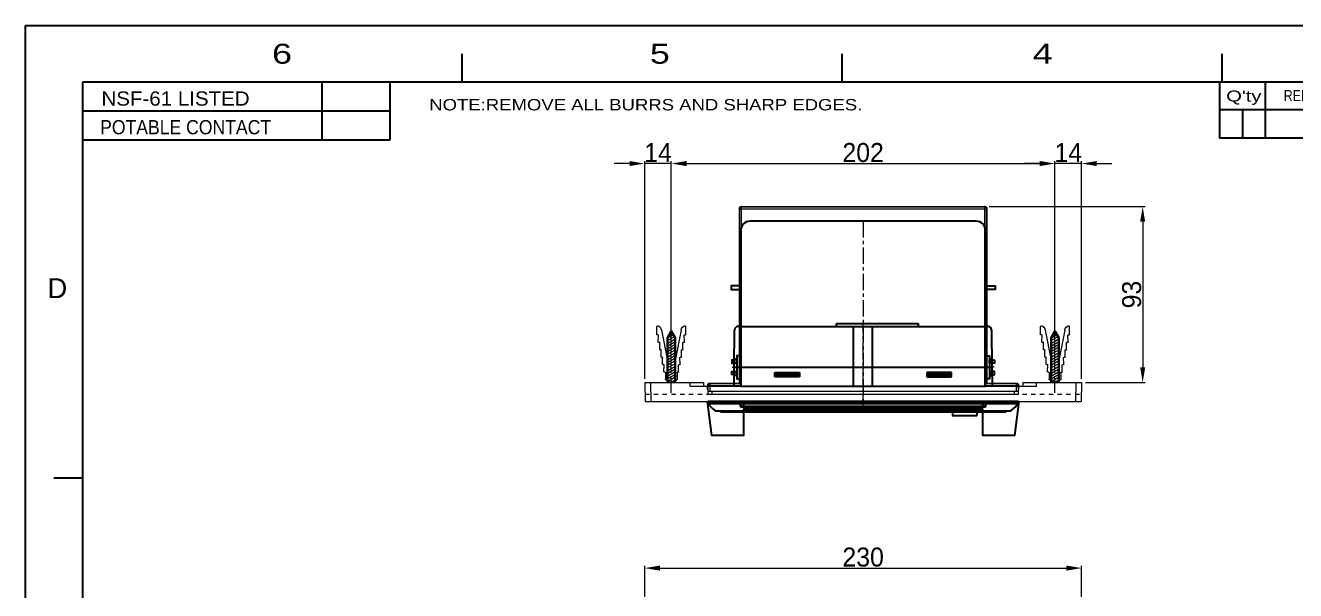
# Model space of a CAD drawing. Extents: x 1063 to 2323, y 0 to 891.
# Drawn here: x 1063 to 1732, y 593 to 891 of the extents above; entities that cross this region are included whole.
import ezdxf
from ezdxf.enums import TextEntityAlignment as Align

# ---------------------------------------------------------------- set-up
doc = ezdxf.new("R2010")
doc.units = 0
doc.header["$LTSCALE"] = 23.1
doc.linetypes.add('CENTER', pattern=[0.6, 0.375, -0.075, 0.075, -0.075])
doc.linetypes.add('HIDDEN', pattern=[0.2, 0.1, -0.1])
doc.layers.get('0').update_dxf_attribs({"linetype": 'CONTINUOUS'})
doc.layers.get('Defpoints').update_dxf_attribs({"linetype": 'CONTINUOUS'})
doc.layers.add('AM_5', color=3, linetype='CONTINUOUS', lineweight=25)
doc.layers.add('line 2', color=140, linetype='CONTINUOUS')
doc.styles.add('TEXTSTYLE_0', font='txt', dxfattribs={"width": 0.8})
doc.styles.add('굴림', font='')
doc.styles.get('굴림').set_extended_font_data('Gulim')
doc.dimstyles.new('10', dxfattribs={"dimtxt": 10, "dimasz": 8, "dimexe": 1.25, "dimexo": 2, "dimtad": 1, "dimtoh": 1, "dimtxsty": '굴림', "dimcen": 2.5, "dimclrd": 140, "dimclre": 140, "dimclrt": 130, "dimadec": 0, "dimazin": 0, "dimtfac": 1, "dimtmove": 0, "dimatfit": 3, "dimfxl": 1, "dimlwd": 9, "dimlwe": 9, "dimarcsym": 0})

# ---------------------------------------------------------------- blocks, each defined once
blk = doc.blocks.new('*D12')
at = {"layer": 'AM_5', "color": 140, "lineweight": 9, "transparency": 16777216}
for p, q in [((1389.07, 589.94), (1389.07, 606.28)), ((1397.07, 605.03), (1611.07, 605.03)), ((1619.07, 589.94), (1619.07, 606.28))]:
    blk.add_line(p, q, dxfattribs=at)
at = {"layer": 'AM_5', "color": 140, "transparency": 16777216}
for points in [[(1397.07, 606.36), (1397.07, 603.7), (1389.07, 605.03)], [(1611.07, 606.36), (1611.07, 603.7), (1619.07, 605.03)]]:
    blk.add_solid(points, dxfattribs=at)
at = {"layer": 'Defpoints', "color": 0, "transparency": 16777216}
for p in [(1619.07, 605.03), (1389.07, 587.94), (1619.07, 587.94)]:
    blk.add_point(p, dxfattribs=at)
at = {"layer": 'AM_5', "color": 130, "transparency": 16777216, "insert": (1504.07, 610.78), "char_height": 10, "attachment_point": 5, "style": '굴림'}
blk.add_mtext('230', dxfattribs=at)
blk = doc.blocks.new('h37')
at = {"lineweight": 9}
for p, q in [((4742.6, 3176.62), (4742.57, 3176.99)), ((4742.78, 3177.2), (4746.34, 3177.15)), ((4760.83, 3177.73), (4744.79, 3174.59)), ((4746.5, 3177.37), (4746.47, 3177.74)), ((4746.68, 3177.95), (4750.25, 3177.9)), ((4750.43, 3178.12), (4750.4, 3178.49)), ((4750.61, 3178.71), (4754.18, 3178.66)), ((4754.35, 3178.87), (4754.32, 3179.24)), ((4754.53, 3179.46), (4758.1, 3179.41)), ((4758.28, 3179.63), (4758.25, 3180)), ((4758.46, 3180.21), (4762.61, 3180.17)), ((4734.51, 3174.59), (4734.51, 3175.44)), ((4734.51, 3170.59), (4734.51, 3169.75)), ((4738.51, 3175.65), (4734.7, 3175.65)), ((4738.69, 3175.87), (4738.66, 3176.24)), ((4738.88, 3176.45), (4742.44, 3176.4)), ((4760.83, 3167.45), (4744.79, 3170.59)), ((4738.51, 3169.54), (4734.7, 3169.54)), ((4738.69, 3169.32), (4738.66, 3168.95)), ((4738.88, 3168.73), (4742.44, 3168.78)), ((4742.6, 3168.57), (4742.57, 3168.2)), ((4742.78, 3167.98), (4746.34, 3168.03)), ((4746.5, 3167.82), (4746.47, 3167.45)), ((4746.68, 3167.23), (4750.25, 3167.28)), ((4750.43, 3167.07), (4750.4, 3166.7)), ((4750.61, 3166.48), (4754.18, 3166.53)), ((4754.35, 3166.31), (4754.32, 3165.94)), ((4754.53, 3165.73), (4758.1, 3165.78)), ((4758.28, 3165.56), (4758.25, 3165.19)), ((4758.46, 3164.97), (4762.61, 3165.02))]:
    blk.add_line(p, q, dxfattribs=at)
at = {"color": 1, "linetype": 'CENTER', "lineweight": 5}
blk.add_line((4727.81, 3172.59), (4767.12, 3172.59), dxfattribs=at)
at = {"lineweight": 13}
for p, q in [((4733.17, 3172.14), (4734.82, 3174.99)), ((4733.17, 3174.63), (4733.38, 3174.99)), ((4733.48, 3170.19), (4736.25, 3174.99)), ((4734.92, 3170.19), (4737.69, 3174.99)), ((4736.36, 3170.19), (4739.13, 3174.99)), ((4737.79, 3170.19), (4740.56, 3174.99)), ((4739.23, 3170.19), (4742, 3174.99)), ((4740.67, 3170.19), (4743.44, 3174.99)), ((4742.1, 3170.19), (4744.87, 3174.99)), ((4743.54, 3170.19), (4746.31, 3174.99)), ((4744.98, 3170.19), (4747.75, 3174.99)), ((4746.41, 3170.19), (4749.18, 3174.99)), ((4747.85, 3170.19), (4750.62, 3174.99)), ((4749.28, 3170.19), (4752.06, 3174.99)), ((4750.72, 3170.19), (4753.49, 3174.99)), ((4752.16, 3170.19), (4754.93, 3174.99)), ((4753.59, 3170.19), (4756.37, 3174.99)), ((4755.26, 3170.59), (4757.35, 3174.22)), ((4756.7, 3170.59), (4758.43, 3173.6)), ((4758.85, 3171.83), (4759.51, 3172.97))]:
    blk.add_line(p, q, dxfattribs=at)
at = {"lineweight": 30}
for p, q in [((4756.7, 3174.59), (4733.17, 3174.59)), ((4756.7, 3170.59), (4733.17, 3170.59)), ((4756.7, 3174.59), (4760.17, 3172.59)), ((4756.7, 3170.59), (4760.17, 3172.59))]:
    blk.add_line(p, q, dxfattribs=at)
blk.add_line((4733.17, 3174.59), (4733.17, 3170.59))
at = {"lineweight": 9}
for centre, radius, start, end in [((4742.4, 3176.6), 0.2, 274.72453, 4.72453), ((4742.77, 3177), 0.2, 85.94619, 184.72453), ((4746.3, 3177.35), 0.2, 274.72453, 4.72453), ((4746.67, 3177.75), 0.2, 85.94619, 184.72453), ((4750.23, 3178.1), 0.2, 274.72453, 4.72453), ((4750.6, 3178.51), 0.2, 85.94619, 184.72453), ((4754.15, 3178.86), 0.2, 274.72453, 4.72453), ((4754.52, 3179.26), 0.2, 85.94619, 184.72453), ((4758.08, 3179.61), 0.2, 274.72453, 4.72453), ((4758.45, 3180.01), 0.2, 85.94619, 184.72453), ((4760.04, 3180.96), 3.32, 283.65364, 340.29393), ((4762.5, 3179.35), 0.824, 36.00853, 82.26499), ((4734.71, 3175.45), 0.2, 93.02429, 183.02429), ((4738.49, 3175.85), 0.2, 274.72453, 4.72453), ((4738.86, 3176.25), 0.2, 85.94619, 184.72453), ((4734.71, 3169.74), 0.2, 176.97571, 266.97571), ((4738.49, 3169.34), 0.2, 355.27547, 85.27547), ((4738.86, 3168.93), 0.2, 175.27547, 274.05381), ((4742.4, 3168.59), 0.2, 355.27547, 85.27547), ((4742.77, 3168.18), 0.2, 175.27547, 274.05381), ((4746.3, 3167.84), 0.2, 355.27547, 85.27547), ((4746.67, 3167.43), 0.2, 175.27547, 274.05381), ((4750.23, 3167.08), 0.2, 355.27547, 85.27547), ((4750.6, 3166.68), 0.2, 175.27547, 274.05381), ((4754.15, 3166.33), 0.2, 355.27547, 85.27547), ((4754.52, 3165.93), 0.2, 175.27547, 274.05381), ((4758.08, 3165.58), 0.2, 355.27547, 85.27547), ((4758.45, 3165.17), 0.2, 175.27547, 274.05381), ((4760.04, 3164.23), 3.32, 19.70607, 76.34636), ((4762.5, 3165.83), 0.824, 277.73501, 323.99147)]:
    blk.add_arc(centre, radius, start, end, dxfattribs=at)
blk = doc.blocks.new('bn-up-h')
at = {"color": 1, "linetype": 'CENTER', "lineweight": 0}
for p, q in [((-1839.21, -583.42), (-1839.21, -678.42)), ((-1839.21, -583.42), (-1839.21, -674.93)), ((-1908.21, -660.42), (-1903.71, -660.42)), ((-1770.21, -660.42), (-1774.71, -660.42))]:
    blk.add_line(p, q, dxfattribs=at)
at = {"color": 7, "linetype": 'Continuous', "lineweight": 15}
for p, q in [((-1954.21, -668.42), (-1954.04, -678.42)), ((-1954.21, -668.42), (-1923.21, -668.42)), ((-1951.21, -668.42), (-1951.04, -678.42)), ((-1930.51, -668.42), (-1930.51, -670.42)), ((-1923.21, -668.42), (-1923.21, -670.42)), ((-1755.21, -668.42), (-1724.21, -668.42)), ((-1755.21, -668.42), (-1755.21, -670.42)), ((-1747.91, -670.42), (-1747.91, -668.42)), ((-1727.21, -668.42), (-1727.38, -678.42)), ((-1724.21, -668.42), (-1724.39, -678.42)), ((-1930.51, -670.42), (-1747.91, -670.42)), ((-1954.04, -678.42), (-1724.39, -678.42))]:
    blk.add_line(p, q, dxfattribs=at)
at = {"color": 2, "linetype": 'HIDDEN', "lineweight": 0}
blk.add_line((-1954.04, -674.52), (-1724.39, -674.52), dxfattribs=at)
blk.add_lwpolyline([(-1903.71, -670.42), (-1774.71, -670.42), (-1774.71, -588.42, 0.414214), (-1779.71, -583.42), (-1898.71, -583.42, 0.414214), (-1903.71, -588.42)], format="xyb", close=True)
blk.add_lwpolyline([(-1903.71, -670.42), (-1774.71, -670.42), (-1774.71, -588.42, 0.414214), (-1779.71, -583.42), (-1898.71, -583.42, 0.414214), (-1903.71, -588.42)], format="xyb", close=True)
for points in [[(-1903.71, -617.42), (-1908.71, -617.42), (-1908.71, -619.42), (-1903.71, -619.42)], [(-1903.71, -617.42), (-1908.71, -617.42), (-1908.71, -619.42), (-1903.71, -619.42)], [(-1774.71, -617.42), (-1769.71, -617.42), (-1769.71, -619.42), (-1774.71, -619.42)], [(-1774.71, -617.42), (-1769.71, -617.42), (-1769.71, -619.42), (-1774.71, -619.42)], [(-1903.71, -654.42), (-1905.71, -654.42), (-1905.71, -666.42), (-1903.71, -666.42)], [(-1903.71, -654.42), (-1905.71, -654.42), (-1905.71, -666.42), (-1903.71, -666.42)], [(-1774.71, -654.42), (-1772.71, -654.42), (-1772.71, -666.42), (-1774.71, -666.42)], [(-1774.71, -654.42), (-1772.71, -654.42), (-1772.71, -666.42), (-1774.71, -666.42)]]:
    blk.add_lwpolyline(points, close=True)
at = {"color": 0}
for points in [[(-1905.91, -658.27), (-1905.91, -655.93), (-1908.41, -656.67), (-1908.41, -658.27), (-1905.91, -658.27)], [(-1772.51, -658.27), (-1772.51, -655.93), (-1770.01, -656.67), (-1770.01, -658.27), (-1772.51, -658.27)], [(-1905.91, -662.57), (-1905.91, -664.92), (-1908.41, -664.17), (-1908.41, -662.57), (-1905.91, -662.57)], [(-1772.51, -662.57), (-1772.51, -664.92), (-1770.01, -664.17), (-1770.01, -662.57), (-1772.51, -662.57)]]:
    blk.add_lwpolyline(points, dxfattribs=at)
for points in [[(-1905.91, -658.27), (-1905.71, -658.27), (-1905.71, -656.36), (-1905.91, -656.36)], [(-1772.51, -658.27), (-1772.71, -658.27), (-1772.71, -656.36), (-1772.51, -656.36)], [(-1905.91, -662.57), (-1905.71, -662.57), (-1905.71, -664.49), (-1905.91, -664.49)], [(-1772.51, -662.57), (-1772.71, -662.57), (-1772.71, -664.49), (-1772.51, -664.49)]]:
    blk.add_lwpolyline(points, close=True, dxfattribs=at)
blk.add_lwpolyline([(-1921.21, -678.42), (-1757.21, -678.42), (-1759.46, -696.42), (-1776.21, -696.42), (-1776.21, -682.42), (-1902.21, -682.42), (-1902.21, -696.42), (-1918.96, -696.42), (-1921.21, -678.42)])
at = {"xscale": -1, "rotation": 270}
for p in [(-5112.8, -5401.59), (-4910.8, -5401.59)]:
    blk.add_blockref('h37', p, dxfattribs=at)
blk = doc.blocks.new('*D9')
at = {"layer": 'AM_5', "color": 140, "lineweight": 9, "transparency": 16777216}
for p, q in [((1403.07, 709.89), (1403.07, 819.45)), ((1411.07, 818.2), (1597.07, 818.2)), ((1605.07, 709.89), (1605.07, 819.45))]:
    blk.add_line(p, q, dxfattribs=at)
at = {"layer": 'AM_5', "color": 140, "transparency": 16777216}
for points in [[(1411.07, 819.53), (1411.07, 816.86), (1403.07, 818.2)], [(1597.07, 819.53), (1597.07, 816.86), (1605.07, 818.2)]]:
    blk.add_solid(points, dxfattribs=at)
at = {"layer": 'Defpoints', "color": 0, "transparency": 16777216}
for p in [(1605.07, 818.2), (1403.07, 707.89), (1605.07, 707.89)]:
    blk.add_point(p, dxfattribs=at)
at = {"layer": 'AM_5', "color": 130, "transparency": 16777216, "insert": (1504.07, 823.95), "char_height": 10, "attachment_point": 5, "style": '굴림'}
blk.add_mtext('202', dxfattribs=at)
blk = doc.blocks.new('*D10')
at = {"layer": 'AM_5', "color": 140, "lineweight": 9, "transparency": 16777216}
for p, q in [((1597.07, 818.2), (1589.07, 818.2)), ((1605.07, 709.89), (1605.07, 819.45)), ((1619.07, 818.2), (1605.07, 818.2)), ((1619.07, 704.82), (1619.07, 819.45)), ((1627.07, 818.2), (1635.07, 818.2))]:
    blk.add_line(p, q, dxfattribs=at)
at = {"layer": 'AM_5', "color": 140, "transparency": 16777216}
for points in [[(1597.07, 819.53), (1597.07, 816.86), (1605.07, 818.2)], [(1627.07, 819.53), (1627.07, 816.86), (1619.07, 818.2)]]:
    blk.add_solid(points, dxfattribs=at)
at = {"layer": 'Defpoints', "color": 0, "transparency": 16777216}
for p in [(1605.07, 818.2), (1605.07, 707.89), (1619.07, 702.82)]:
    blk.add_point(p, dxfattribs=at)
at = {"layer": 'AM_5', "color": 130, "transparency": 16777216, "insert": (1612.07, 823.96), "char_height": 10, "attachment_point": 5, "style": '굴림'}
blk.add_mtext('14', dxfattribs=at)
blk = doc.blocks.new('tray-up')
at = {"color": 7, "linetype": 'Continuous', "lineweight": 15}
for p, q in [((-1404.39, -591.08), (-1404.66, -590.81)), ((-1404.66, -590.81), (-1404.66, -683)), ((-1274.36, -591.08), (-1404.39, -591.08)), ((-1404.39, -591.08), (-1404.39, -683.27)), ((-1403.39, -590.08), (-1403.66, -589.81)), ((-1403.66, -589.81), (-1403.14, -589.81)), ((-1403.39, -684.27), (-1403.39, -590.08)), ((-1275.36, -590.08), (-1403.39, -590.08)), ((-1403, -589.95), (-1403.14, -589.81)), ((-1275.75, -589.95), (-1403, -589.95)), ((-1275.61, -589.81), (-1275.75, -589.95)), ((-1275.09, -589.81), (-1275.61, -589.81)), ((-1275.36, -590.08), (-1275.09, -589.81)), ((-1275.36, -684.27), (-1275.36, -590.08)), ((-1274.09, -590.81), (-1274.36, -591.08)), ((-1274.36, -683.27), (-1274.36, -591.08)), ((-1274.09, -683), (-1274.09, -590.81)), ((-1421.38, -686.1), (-1421.38, -684)), ((-1421.11, -684.27), (-1421.38, -684)), ((-1421.38, -686.1), (-1421.11, -686.1)), ((-1421.11, -684.27), (-1421.11, -687.03)), ((-1403.39, -684.27), (-1421.11, -684.27)), ((-1421.11, -686.1), (-1421.11, -688.6)), ((-1421.11, -687.03), (-1421.07, -687.07)), ((-1421.11, -688.6), (-1257.64, -688.6)), ((-1421.07, -687.07), (-1421.07, -688.6)), ((-1420.38, -683), (-1420.11, -683.27)), ((-1404.66, -683), (-1420.38, -683)), ((-1420.11, -683.27), (-1420.11, -687.05)), ((-1404.39, -683.27), (-1420.11, -683.27)), ((-1420.11, -687.05), (-1258.65, -687.05)), ((-1419.07, -687.1), (-1259.68, -687.1)), ((-1419.07, -687.1), (-1419.07, -688.6)), ((-1257.65, -684.27), (-1275.36, -684.27)), ((-1258.65, -683.27), (-1274.36, -683.27)), ((-1258.38, -683), (-1274.09, -683)), ((-1259.68, -688.6), (-1259.68, -687.1)), ((-1258.65, -683.27), (-1258.38, -683)), ((-1258.65, -687.05), (-1258.65, -683.27)), ((-1257.68, -687.07), (-1257.65, -687.03)), ((-1257.68, -687.07), (-1257.68, -688.6)), ((-1257.38, -684), (-1257.65, -684.27)), ((-1257.65, -687.03), (-1257.65, -684.27)), ((-1257.64, -686.1), (-1257.38, -686.1)), ((-1257.64, -688.6), (-1257.64, -686.1)), ((-1257.38, -686.1), (-1257.38, -684))]:
    blk.add_line(p, q, dxfattribs=at)
at = {"color": 7, "linetype": 'Continuous', "lineweight": 15, "flags": 128}
for points in [[(-1414.38, -683.09), (-1414.12, -683.09), (-1413.86, -683.09), (-1413.63, -683.09), (-1413.41, -683.09), (-1413.23, -683.1), (-1413.08, -683.1), (-1412.97, -683.1), (-1412.9, -683.11), (-1412.88, -683.11), (-1412.9, -683.12), (-1412.97, -683.12), (-1413.08, -683.13), (-1413.23, -683.13), (-1413.41, -683.13), (-1413.63, -683.14), (-1413.86, -683.14), (-1414.12, -683.14), (-1414.38, -683.14), (-1414.64, -683.14), (-1414.89, -683.14), (-1415.13, -683.14), (-1415.34, -683.13), (-1415.53, -683.13), (-1415.68, -683.13), (-1415.79, -683.12), (-1415.85, -683.12), (-1415.88, -683.11), (-1415.85, -683.11), (-1415.79, -683.1), (-1415.68, -683.1), (-1415.53, -683.1), (-1415.34, -683.09), (-1415.13, -683.09), (-1414.89, -683.09), (-1414.64, -683.09), (-1414.38, -683.09)], [(-1264.38, -683.09), (-1264.12, -683.09), (-1263.86, -683.09), (-1263.63, -683.09), (-1263.41, -683.09), (-1263.23, -683.1), (-1263.08, -683.1), (-1262.97, -683.1), (-1262.9, -683.11), (-1262.88, -683.11), (-1262.9, -683.12), (-1262.97, -683.12), (-1263.08, -683.13), (-1263.23, -683.13), (-1263.41, -683.13), (-1263.63, -683.14), (-1263.86, -683.14), (-1264.12, -683.14), (-1264.38, -683.14), (-1264.64, -683.14), (-1264.89, -683.14), (-1265.13, -683.14), (-1265.34, -683.13), (-1265.53, -683.13), (-1265.68, -683.13), (-1265.79, -683.12), (-1265.85, -683.12), (-1265.88, -683.11), (-1265.85, -683.11), (-1265.79, -683.1), (-1265.68, -683.1), (-1265.53, -683.1), (-1265.34, -683.09), (-1265.13, -683.09), (-1264.89, -683.09), (-1264.64, -683.09), (-1264.38, -683.09)]]:
    blk.add_lwpolyline(points, dxfattribs=at)
at = {"color": 7, "linetype": 'Continuous', "lineweight": 15}
for centre, radius, start, end in [((-1403.66, -590.81), 1, 89.99701, 180.00299), ((-1403.39, -591.08), 1, 90.02044, 179.97956), ((-1275.36, -591.08), 1, 0.02044, 89.97956), ((-1275.09, -590.81), 1, 359.99701, 90.00299), ((-1420.38, -684), 1, 89.99701, 180.00299), ((-1420.11, -684.27), 1, 90.02044, 179.97956), ((-1420.35, -672.12), 14.93, 267.09765, 270.93695), ((-1419.56, -657.25), 29.85, 267.09765, 270.93695), ((-1259.19, -657.25), 29.85, 269.06305, 272.90235), ((-1258.65, -684.27), 1, 0.02044, 89.97956), ((-1258.4, -672.12), 14.93, 269.06305, 272.90235), ((-1258.38, -684), 1, 359.99701, 90.00299)]:
    blk.add_arc(centre, radius, start, end, dxfattribs=at)
blk = doc.blocks.new('*D19')
at = {"layer": 'AM_5', "color": 140, "lineweight": 9, "transparency": 16777216}
for p, q in [((1381.07, 818.2), (1373.07, 818.2)), ((1389.07, 704.82), (1389.07, 819.45)), ((1403.07, 818.2), (1389.07, 818.2)), ((1403.07, 709.89), (1403.07, 819.45)), ((1411.07, 818.2), (1419.07, 818.2))]:
    blk.add_line(p, q, dxfattribs=at)
at = {"layer": 'AM_5', "color": 140, "transparency": 16777216}
for points in [[(1381.07, 819.53), (1381.07, 816.86), (1389.07, 818.2)], [(1411.07, 819.53), (1411.07, 816.86), (1403.07, 818.2)]]:
    blk.add_solid(points, dxfattribs=at)
at = {"layer": 'Defpoints', "color": 0, "transparency": 16777216}
for p in [(1389.07, 818.2), (1389.07, 702.82), (1403.07, 707.89)]:
    blk.add_point(p, dxfattribs=at)
at = {"layer": 'AM_5', "color": 130, "transparency": 16777216, "insert": (1396.07, 823.96), "char_height": 10, "attachment_point": 5, "style": '굴림'}
blk.add_mtext('14', dxfattribs=at)
blk = doc.blocks.new('*D11')
at = {"layer": 'AM_5', "color": 140, "lineweight": 9, "transparency": 16777216}
for p, q in [((1570.36, 795.51), (1652.49, 795.51)), ((1651.24, 787.51), (1651.24, 710.82)), ((1621.07, 702.82), (1652.49, 702.82))]:
    blk.add_line(p, q, dxfattribs=at)
at = {"layer": 'AM_5', "color": 140, "transparency": 16777216}
for points in [[(1649.91, 787.51), (1652.57, 787.51), (1651.24, 795.51)], [(1649.91, 710.82), (1652.57, 710.82), (1651.24, 702.82)]]:
    blk.add_solid(points, dxfattribs=at)
at = {"layer": 'Defpoints', "color": 0, "transparency": 16777216}
for p in [(1568.36, 795.51), (1619.07, 702.82), (1651.24, 702.82)]:
    blk.add_point(p, dxfattribs=at)
at = {"layer": 'AM_5', "color": 130, "transparency": 16777216, "insert": (1645.49, 749.17), "char_height": 10, "attachment_point": 5, "rotation": 90, "style": '굴림'}
blk.add_mtext('93', dxfattribs=at)

msp = doc.modelspace()

# ---------------------------------------------------------------- linework, layer by layer
at = {"color": 7, "linetype": 'Continuous'}
for p, q in [((1693.009, 861), (1693.009, 876)), ((1255.108, 830.746), (1255.108, 860.888)), ((2293.008, 846.511), (1691.692, 846.511)), ((1092.805, 830.746), (1255.108, 830.746))]:
    msp.add_line(p, q, dxfattribs=at)
at = {"linetype": 'Continuous'}
for p, q in [((1093.009, 861), (1093.009, 30)), ((2293.009, 861), (1093.009, 861))]:
    msp.add_line(p, q, dxfattribs=at)
at = {"color": 2, "linetype": 'Continuous'}
msp.add_line((2293.007, 846.509), (1691.717, 846.509), dxfattribs=at)
for p, q in [((1436.244, 710.823), (1436.415, 730.44)), ((1438.415, 732.423), (1533.068, 732.423)), ((1490.068, 733.923), (1533.068, 733.923)), ((1490.068, 732.423), (1490.068, 733.923)), ((1499.068, 710.823), (1499.068, 732.423)), ((1509.068, 710.823), (1509.068, 732.423)), ((1525.568, 732.423), (1569.722, 732.423)), ((1533.068, 733.923), (1533.068, 732.423)), ((1571.722, 730.44), (1571.893, 710.823)), ((1436.156, 700.823), (1436.244, 710.823)), ((1436.244, 710.823), (1571.893, 710.823)), ((1436.244, 710.823), (1571.893, 710.823)), ((1499.068, 700.823), (1499.068, 710.823)), ((1509.068, 700.823), (1509.068, 710.823)), ((1571.893, 710.823), (1571.98, 700.823)), ((1457.568, 705.873), (1457.568, 708.173)), ((1457.568, 708.173), (1470.568, 708.173)), ((1457.568, 707.523), (1470.568, 707.523)), ((1457.568, 706.523), (1470.568, 706.523)), ((1470.568, 706.523), (1457.568, 706.523)), ((1470.568, 705.873), (1457.568, 705.873)), ((1470.568, 708.173), (1470.568, 705.873)), ((1550.568, 708.173), (1537.568, 708.173)), ((1537.568, 708.173), (1537.568, 705.873)), ((1550.568, 707.623), (1537.568, 707.523)), ((1550.568, 706.523), (1537.568, 706.523)), ((1537.568, 706.523), (1550.568, 706.523)), ((1537.568, 705.873), (1550.568, 705.873)), ((1550.568, 705.873), (1550.568, 708.173)), ((1585.568, 692.823), (1422.568, 692.823)), ((1422.568, 692.823), (1422.568, 691.823)), ((1422.568, 691.823), (1585.568, 691.823)), ((1585.568, 691.823), (1585.568, 692.823)), ((1427.108, 687.823), (1581.028, 687.823)), ((1428.918, 687.323), (1428.418, 687.823)), ((1428.918, 687.323), (1579.218, 687.323)), ((1551.268, 685.423), (1551.268, 687.323)), ((1563.668, 685.223), (1551.468, 685.223)), ((1563.868, 687.323), (1563.868, 685.423)), ((1579.218, 687.323), (1579.718, 687.823))]:
    msp.add_line(p, q)
at = {"color": 1, "linetype": 'CENTER', "lineweight": 0}
msp.add_line((1504.068, 687.323), (1504.068, 733.923), dxfattribs=at)
msp.add_lwpolyline([(1439.568, 692.823), (1568.568, 692.823), (1568.568, 690.323), (1567.068, 690.323), (1567.068, 692.823), (1567.068, 689.823), (1441.068, 689.823), (1441.068, 692.823), (1441.068, 690.323), (1439.568, 690.323), (1568.568, 690.323, -0.4142136), (1568.068, 689.823), (1440.068, 689.823, -0.4142136), (1439.568, 690.323), (1439.568, 692.823)], format="xyb")
for centre, radius, start, end in [((1438.415, 730.423), 2, 90, 179.5), ((1569.722, 730.423), 2, 0.5, 90), ((1431.351, 696.605), 10, 208.57006, 237.97224), ((1576.786, 696.605), 10, 302.02776, 331.42994), ((1427.108, 689.823), 2, 237.97224, 270), ((1551.468, 685.423), 0.2, 180, 270), ((1563.668, 685.423), 0.2, 270, 0), ((1581.028, 689.823), 2, 270, 302.02776)]:
    msp.add_arc(centre, radius, start, end)
at = {"layer": 'line 2'}
for p, q in [((1063.009, 0), (1063.009, 891)), ((1063.009, 891), (2323.009, 891)), ((1293.013, 861), (1293.013, 876)), ((1493.011, 861), (1493.011, 876)), ((1219.275, 830.746), (1219.275, 860.888)), ((1691.719, 861), (1691.719, 846.506)), ((1715.697, 861), (1715.697, 846.506)), ((1255.108, 845.817), (1092.805, 845.817)), ((1691.717, 846.509), (1691.717, 831.509)), ((1703.717, 846.509), (1703.717, 831.509)), ((1715.717, 846.509), (1715.717, 831.509)), ((2293.007, 831.509), (1691.717, 831.509)), ((1093.009, 652.5), (1078.009, 652.5))]:
    msp.add_line(p, q, dxfattribs=at)

# ---------------------------------------------------------------- block references
for name, p in [('tray-up', (2843.445, 1385.323)), ('bn-up-h', (3343.279, 1371.244))]:
    msp.add_blockref(name, p)

# ---------------------------------------------------------------- texts
at = {"layer": 'line 2', "style": 'TEXTSTYLE_0'}
for s, height, width, p, p2 in [('6', 10.5, 1.5, (1192.867, 870.813), (1203.367, 870.813)), ('5', 10.5, 1.5, (1391.804, 870.813), (1402.304, 870.813)), ('4', 10.5, 1.5, (1593.37, 870.813), (1603.87, 870.813)), ('NSF-61 LISTED', 7.5, 0.866667, (1103.055, 848.698), (1181.055, 848.698)), ("Q'ty", 5.8039, 1.010526, (1695.196, 850.865), (1713.769, 850.865)), ('REMARK', 5.8039, 0.847059, (1725.518, 851.096), (1753.377, 851.096)), ('NOTE:REMOVE ALL BURRS AND SHARP EDGES.', 6, 1.036364, (1275.622, 846.206), (1503.622, 846.206)), ('POTABLE CONTACT', 7.5, 0.818182, (1102.359, 833.605), (1192.359, 833.605)), ('D', 10.5, 1.5, (1074.557, 747.282), (1085.057, 747.282))]:
    msp.add_text(s, height=height, dxfattribs=dict(at, width=width)).set_placement(p, p2, align=Align.FIT)

# ---------------------------------------------------------------- dimensions: what is measured, and where the dimension line sits
at = {"layer": 'AM_5'}
for base, p1, p2, picture, middle in [((1389.068, 818.196), (1403.07, 707.886), (1389.068, 702.823), '*D19', (1396.069, 818.196)), ((1605.07, 818.196), (1619.068, 702.823), (1605.07, 707.886), '*D10', (1612.069, 818.196)), ((1619.068, 605.029), (1389.068, 587.94), (1619.068, 587.94), '*D12', (1504.068, 605.029))]:
    dim = msp.add_linear_dim(base=base, p1=p1, p2=p2, dimstyle='10', dxfattribs=at)
    dim.commit()
    dim.dimension.update_dxf_attribs({"geometry": picture, "text_midpoint": middle, "dimtype": 160})
dim = msp.add_linear_dim(base=(1605.07, 818.196), p1=(1403.07, 707.886), p2=(1605.07, 707.886), dimstyle='10', dxfattribs=at)
dim.commit()
dim.dimension.update_dxf_attribs({"geometry": '*D9', "text_midpoint": (1504.07, 823.948)})
dim = msp.add_linear_dim(base=(1651.239, 702.823), p1=(1568.356, 795.511), p2=(1619.068, 702.823), angle=90, text='93', dimstyle='10', dxfattribs=at)
dim.commit()
dim.dimension.update_dxf_attribs({"geometry": '*D11', "text_midpoint": (1645.488, 749.167)})

doc.saveas('drawing.dxf')
